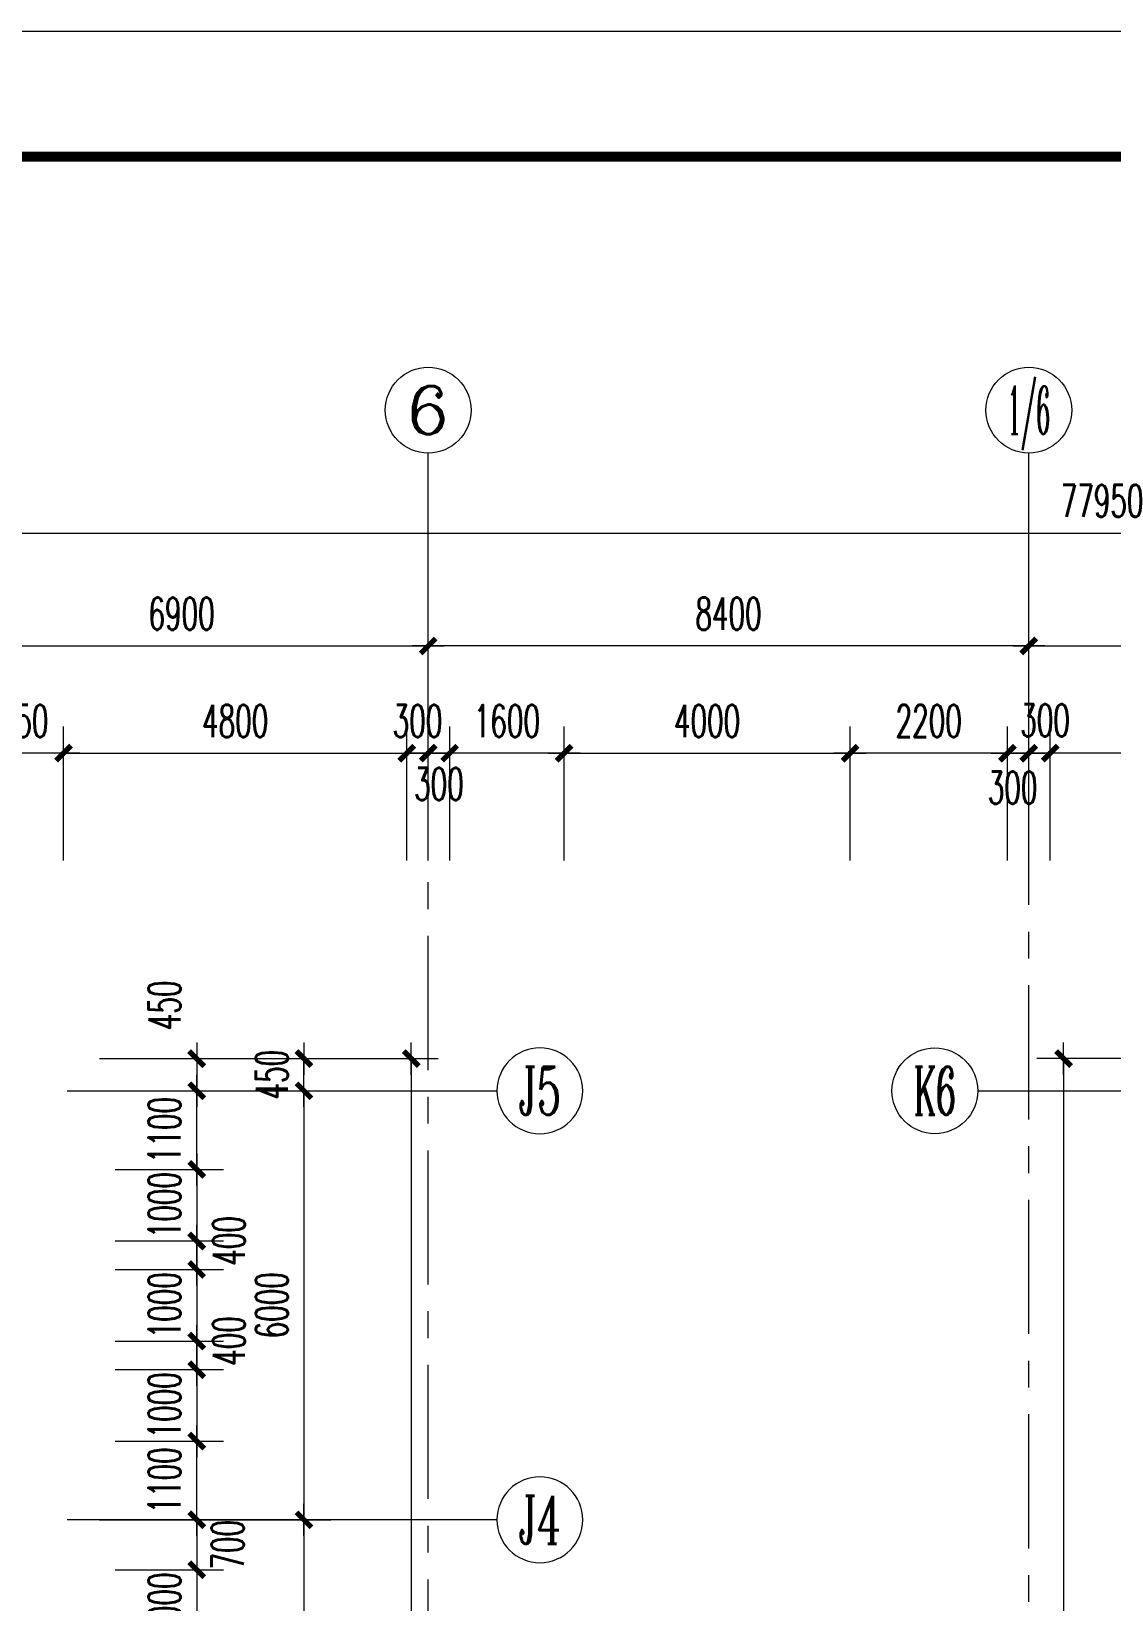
# Model space of a CAD drawing. Extents: x 1575758 to 1999219, y -897052 to -636879.
# Drawn here: x 1914798 to 1929906, y -660952 to -638991 of the extents above; entities that cross this region are included whole.
import ezdxf
from ezdxf.enums import TextEntityAlignment as Align

# ---------------------------------------------------------------- set-up
doc = ezdxf.new("R2010")
doc.units = 0
doc.header["$LTSCALE"] = 1500
doc.header["$MEASUREMENT"] = 0
doc.linetypes.add('CENTER', pattern=[2, 1.25, -0.25, 0.25, -0.25])
doc.layers.get('0').update_dxf_attribs({"linetype": 'CONTINUOUS', "lineweight": 5})
doc.layers.get('DEFPOINTS').update_dxf_attribs({"linetype": 'CONTINUOUS', "lineweight": 5})
for name, color, linetype, lineweight in [('AXIS', 7, 'CONTINUOUS', 5), ('AXIS_TEXT', 7, 'CONTINUOUS', 5), ('DOTE', 7, 'CENTER', 5), ('PUB_DIM', 7, 'CONTINUOUS', 5)]:
    doc.layers.add(name, color=color, linetype=linetype, lineweight=lineweight)
doc.styles.add('COMPLEX', font='COMPLEX')
doc.styles.add('DIM_FONT', font='romans.shx', dxfattribs={"width": 0.6})
doc.dimstyles.new('NORMAL', dxfattribs={"dimscale": 1.5, "dimtxt": 300, "dimasz": 1, "dimexe": 250, "dimexo": 300, "dimgap": 150, "dimtad": 1, "dimdec": 0, "dimdsep": 46, "dimtxsty": 'DIM_FONT', "dimblk1": '_DIMX', "dimblk2": '_DIMX', "dimsah": 1, "dimcen": 2.5, "dimdle": 0.3, "dimclrd": 256, "dimclre": 256, "dimclrt": 256, "dimadec": 0, "dimazin": 0, "dimtfac": 1, "dimtdec": 0, "dimtix": 1, "dimtmove": 2, "dimatfit": 3, "dimldrblk": '_DIMX', "dimfxl": 1, "dimtvp": 1, "dimtolj": 1, "dimtzin": 0, "dimlwd": -1, "dimlwe": -1, "dimarcsym": 0})

# ---------------------------------------------------------------- blocks, each defined once
blk = doc.blocks.new('_AXISO')
blk.add_circle((0, 0), 0.5)
at = {"layer": 'AXIS_TEXT', "style": 'COMPLEX', "width": 1.041667}
blk.add_attdef('A', text='', height=0.56, dxfattribs=at).set_placement((-0.25, -0.28), (0.25, -0.28), align=Align.FIT)
blk = doc.blocks.new('_DIMX')
blk.add_line((-150, 0), (150, 0))
at = {"const_width": 50}
blk.add_lwpolyline([(-70, -70), (70, 70)], dxfattribs=at)
blk = doc.blocks.new('*D1105')
at = {"layer": 'AXIS'}
for p, q in [((1915748, -653808), (1918985, -653808)), ((1918610, -653809), (1918610, -659806)), ((1915748, -659808), (1918985, -659808))]:
    blk.add_line(p, q, dxfattribs=at)
at = {"layer": 'DEFPOINTS', "color": 0, "lineweight": 5}
for p in [(1915298, -653808), (1915298, -659808), (1918610, -659808)]:
    blk.add_point(p, dxfattribs=at)
at = {"layer": 'AXIS', "xscale": 1.5, "yscale": 1.5, "zscale": 1.5}
for p, rotation in [((1918610, -653808), 90), ((1918610, -659808), 270)]:
    blk.add_blockref('_DIMX', p, dxfattribs=dict(at, rotation=rotation))
at = {"layer": 'AXIS', "insert": (1918160, -656808), "char_height": 450, "attachment_point": 5, "rotation": 90, "style": 'DIM_FONT'}
blk.add_mtext('\\A1;6000', dxfattribs=at)
blk = doc.blocks.new('*D1106')
at = {"layer": 'AXIS'}
for p, q in [((1915748, -659808), (1918985, -659808)), ((1918610, -659809), (1918610, -667006)), ((1915748, -667008), (1918985, -667008))]:
    blk.add_line(p, q, dxfattribs=at)
at = {"layer": 'DEFPOINTS', "color": 0, "lineweight": 5}
for p in [(1915298, -659808), (1915298, -667008), (1918610, -667008)]:
    blk.add_point(p, dxfattribs=at)
at = {"layer": 'AXIS', "xscale": 1.5, "yscale": 1.5, "zscale": 1.5}
for p, rotation in [((1918610, -659808), 90), ((1918610, -667008), 270)]:
    blk.add_blockref('_DIMX', p, dxfattribs=dict(at, rotation=rotation))
at = {"layer": 'AXIS', "insert": (1918160, -663408), "char_height": 450, "attachment_point": 5, "rotation": 90, "style": 'DIM_FONT'}
blk.add_mtext('\\A1;7200', dxfattribs=at)
blk = doc.blocks.new('*D1110')
at = {"layer": 'AXIS'}
for p, q in [((1916060, -653358), (1920485, -653358)), ((1920110, -653359), (1920110, -688606)), ((1916060, -688608), (1920485, -688608))]:
    blk.add_line(p, q, dxfattribs=at)
at = {"layer": 'DEFPOINTS', "color": 0, "lineweight": 5}
for p in [(1915610, -653358), (1915610, -688608), (1920110, -688608)]:
    blk.add_point(p, dxfattribs=at)
at = {"layer": 'AXIS', "xscale": 1.5, "yscale": 1.5, "zscale": 1.5}
for p, rotation in [((1920110, -653358), 90), ((1920110, -688608), 270)]:
    blk.add_blockref('_DIMX', p, dxfattribs=dict(at, rotation=rotation))
at = {"layer": 'AXIS', "insert": (1919660, -670983), "char_height": 450, "attachment_point": 5, "rotation": 90, "style": 'DIM_FONT'}
blk.add_mtext('\\A1;35250', dxfattribs=at)
blk = doc.blocks.new('*D1115')
at = {"layer": 'AXIS'}
for p, q in [((1932692, -653358), (1928859, -653358)), ((1929234, -653359), (1929234, -688606)), ((1932692, -688608), (1928859, -688608))]:
    blk.add_line(p, q, dxfattribs=at)
at = {"layer": 'DEFPOINTS', "color": 0, "lineweight": 5}
for p in [(1933142, -653358), (1929234, -688608), (1933142, -688608)]:
    blk.add_point(p, dxfattribs=at)
at = {"layer": 'AXIS', "xscale": 1.5, "yscale": 1.5, "zscale": 1.5}
for p, rotation in [((1929234, -653358), 90), ((1929234, -688608), 270)]:
    blk.add_blockref('_DIMX', p, dxfattribs=dict(at, rotation=rotation))
at = {"layer": 'AXIS', "insert": (1928784, -670983), "char_height": 450, "attachment_point": 5, "rotation": 90, "style": 'DIM_FONT'}
blk.add_mtext('\\A1;35250', dxfattribs=at)
blk = doc.blocks.new('*D1134')
at = {"layer": 'AXIS'}
for p, q in [((1915748, -653358), (1918985, -653358)), ((1918610, -653356), (1918610, -653355)), ((1918610, -653808), (1918610, -653358)), ((1915748, -653808), (1918985, -653808)), ((1918610, -653809), (1918610, -653811))]:
    blk.add_line(p, q, dxfattribs=at)
at = {"layer": 'DEFPOINTS', "color": 0, "lineweight": 5}
for p in [(1915298, -653358), (1918610, -653358), (1915298, -653808)]:
    blk.add_point(p, dxfattribs=at)
at = {"layer": 'AXIS', "xscale": 1.5, "yscale": 1.5, "zscale": 1.5}
for p, rotation in [((1918610, -653358), 270), ((1918610, -653808), 90)]:
    blk.add_blockref('_DIMX', p, dxfattribs=dict(at, rotation=rotation))
at = {"layer": 'AXIS', "insert": (1918160, -653583), "char_height": 450, "attachment_point": 5, "rotation": 90, "style": 'DIM_FONT'}
blk.add_mtext('\\A1;450', dxfattribs=at)
blk = doc.blocks.new('*D1450')
at = {"layer": 'DEFPOINTS', "color": 0, "lineweight": 5}
for p in [(1913898, -649086), (1913898, -651036), (1915248, -651036)]:
    blk.add_point(p, dxfattribs=at)
at = {"layer": 'PUB_DIM'}
for p, q in [((1913898, -650586), (1913898, -648711)), ((1915248, -650586), (1915248, -648711)), ((1913896, -649086), (1913895, -649086)), ((1915248, -649086), (1913898, -649086)), ((1915249, -649086), (1915251, -649086))]:
    blk.add_line(p, q, dxfattribs=at)
at = {"layer": 'PUB_DIM', "xscale": 1.5, "yscale": 1.5, "zscale": 1.5}
for p, rotation in [((1913898, -649086), 359.9999999999803), ((1915248, -649086), 179.9999999999802)]:
    blk.add_blockref('_DIMX', p, dxfattribs=dict(at, rotation=rotation))
at = {"layer": 'PUB_DIM', "insert": (1914573, -648636), "char_height": 450, "attachment_point": 5, "style": 'DIM_FONT'}
blk.add_mtext('\\A1;1350', dxfattribs=at)
blk = doc.blocks.new('*D1456')
at = {"layer": 'AXIS'}
for p, q in [((1890798, -650433), (1890798, -645632)), ((1968748, -650128), (1968748, -645632)), ((1890799, -646007), (1968746, -646007))]:
    blk.add_line(p, q, dxfattribs=at)
at = {"layer": 'DEFPOINTS', "color": 0, "lineweight": 5}
for p in [(1968748, -646007), (1968748, -650578), (1890798, -650883)]:
    blk.add_point(p, dxfattribs=at)
at = {"layer": 'AXIS', "xscale": 1.5, "yscale": 1.5, "zscale": 1.5, "rotation": 180}
blk.add_blockref('_DIMX', (1890798, -646007), dxfattribs=at)
at = {"layer": 'AXIS', "xscale": 1.5, "yscale": 1.5, "zscale": 1.5}
blk.add_blockref('_DIMX', (1968748, -646007), dxfattribs=at)
at = {"layer": 'AXIS', "insert": (1929773, -645557), "char_height": 450, "attachment_point": 5, "style": 'DIM_FONT'}
blk.add_mtext('\\A1;77950', dxfattribs=at)
blk = doc.blocks.new('*D1537')
at = {"layer": 'DEFPOINTS', "color": 0, "lineweight": 5}
for p in [(1915518, -660508), (1915518, -661508), (1917110, -661508)]:
    blk.add_point(p, dxfattribs=at)
at = {"layer": 'PUB_DIM'}
for p, q in [((1915968, -660508), (1917485, -660508)), ((1917110, -660506), (1917110, -660505)), ((1917110, -660508), (1917110, -661508)), ((1915968, -661508), (1917485, -661508)), ((1917110, -661509), (1917110, -661511))]:
    blk.add_line(p, q, dxfattribs=at)
at = {"layer": 'PUB_DIM', "xscale": 1.5, "yscale": 1.5, "zscale": 1.5}
for p, rotation in [((1917110, -660508), 270), ((1917110, -661508), 90)]:
    blk.add_blockref('_DIMX', p, dxfattribs=dict(at, rotation=rotation))
at = {"layer": 'PUB_DIM', "insert": (1916660, -661008), "char_height": 450, "attachment_point": 5, "rotation": 90, "style": 'DIM_FONT'}
blk.add_mtext('\\A1;1000', dxfattribs=at)
blk = doc.blocks.new('*D1538')
at = {"layer": 'DEFPOINTS', "color": 0, "lineweight": 5}
for p in [(1915518, -657308), (1915518, -657708), (1917110, -657708)]:
    blk.add_point(p, dxfattribs=at)
at = {"layer": 'PUB_DIM'}
for p, q in [((1915968, -657308), (1917485, -657308)), ((1917110, -657306), (1917110, -657305)), ((1917110, -657308), (1917110, -657708)), ((1915968, -657708), (1917485, -657708)), ((1917110, -657709), (1917110, -657711))]:
    blk.add_line(p, q, dxfattribs=at)
at = {"layer": 'PUB_DIM', "xscale": 1.5, "yscale": 1.5, "zscale": 1.5}
for p, rotation in [((1917110, -657308), 270), ((1917110, -657708), 90)]:
    blk.add_blockref('_DIMX', p, dxfattribs=dict(at, rotation=rotation))
at = {"layer": 'PUB_DIM', "insert": (1917560, -657308), "char_height": 450, "attachment_point": 5, "rotation": 90, "style": 'DIM_FONT'}
blk.add_mtext('\\A1;400', dxfattribs=at)
blk = doc.blocks.new('*D1539')
at = {"layer": 'DEFPOINTS', "color": 0, "lineweight": 5}
for p in [(1915518, -655908), (1915518, -656308), (1917110, -656308)]:
    blk.add_point(p, dxfattribs=at)
at = {"layer": 'PUB_DIM'}
for p, q in [((1915968, -655908), (1917485, -655908)), ((1917110, -655906), (1917110, -655905)), ((1917110, -655908), (1917110, -656308)), ((1915968, -656308), (1917485, -656308)), ((1917110, -656309), (1917110, -656311))]:
    blk.add_line(p, q, dxfattribs=at)
at = {"layer": 'PUB_DIM', "xscale": 1.5, "yscale": 1.5, "zscale": 1.5}
for p, rotation in [((1917110, -655908), 270), ((1917110, -656308), 90)]:
    blk.add_blockref('_DIMX', p, dxfattribs=dict(at, rotation=rotation))
at = {"layer": 'PUB_DIM', "insert": (1917560, -655908), "char_height": 450, "attachment_point": 5, "rotation": 90, "style": 'DIM_FONT'}
blk.add_mtext('\\A1;400', dxfattribs=at)
blk = doc.blocks.new('*D1540')
at = {"layer": 'DEFPOINTS', "color": 0, "lineweight": 5}
for p in [(1915518, -657708), (1915518, -658708), (1917110, -658708)]:
    blk.add_point(p, dxfattribs=at)
at = {"layer": 'PUB_DIM'}
for p, q in [((1915968, -657708), (1917485, -657708)), ((1917110, -657706), (1917110, -657705)), ((1917110, -657708), (1917110, -658708)), ((1915968, -658708), (1917485, -658708)), ((1917110, -658709), (1917110, -658711))]:
    blk.add_line(p, q, dxfattribs=at)
at = {"layer": 'PUB_DIM', "xscale": 1.5, "yscale": 1.5, "zscale": 1.5}
for p, rotation in [((1917110, -657708), 270), ((1917110, -658708), 90)]:
    blk.add_blockref('_DIMX', p, dxfattribs=dict(at, rotation=rotation))
at = {"layer": 'PUB_DIM', "insert": (1916660, -658208), "char_height": 450, "attachment_point": 5, "rotation": 90, "style": 'DIM_FONT'}
blk.add_mtext('\\A1;1000', dxfattribs=at)
blk = doc.blocks.new('*D1541')
at = {"layer": 'DEFPOINTS', "color": 0, "lineweight": 5}
for p in [(1915518, -656308), (1915518, -657308), (1917110, -657308)]:
    blk.add_point(p, dxfattribs=at)
at = {"layer": 'PUB_DIM'}
for p, q in [((1915968, -656308), (1917485, -656308)), ((1917110, -656306), (1917110, -656305)), ((1917110, -656308), (1917110, -657308)), ((1915968, -657308), (1917485, -657308)), ((1917110, -657309), (1917110, -657311))]:
    blk.add_line(p, q, dxfattribs=at)
at = {"layer": 'PUB_DIM', "xscale": 1.5, "yscale": 1.5, "zscale": 1.5}
for p, rotation in [((1917110, -656308), 270), ((1917110, -657308), 90)]:
    blk.add_blockref('_DIMX', p, dxfattribs=dict(at, rotation=rotation))
at = {"layer": 'PUB_DIM', "insert": (1916660, -656808), "char_height": 450, "attachment_point": 5, "rotation": 90, "style": 'DIM_FONT'}
blk.add_mtext('\\A1;1000', dxfattribs=at)
blk = doc.blocks.new('*D1542')
at = {"layer": 'DEFPOINTS', "color": 0, "lineweight": 5}
for p in [(1915518, -654908), (1915518, -655908), (1917110, -655908)]:
    blk.add_point(p, dxfattribs=at)
at = {"layer": 'PUB_DIM'}
for p, q in [((1915968, -654908), (1917485, -654908)), ((1917110, -654906), (1917110, -654905)), ((1917110, -654908), (1917110, -655908)), ((1915968, -655908), (1917485, -655908)), ((1917110, -655909), (1917110, -655911))]:
    blk.add_line(p, q, dxfattribs=at)
at = {"layer": 'PUB_DIM', "xscale": 1.5, "yscale": 1.5, "zscale": 1.5}
for p, rotation in [((1917110, -654908), 270), ((1917110, -655908), 90)]:
    blk.add_blockref('_DIMX', p, dxfattribs=dict(at, rotation=rotation))
at = {"layer": 'PUB_DIM', "insert": (1916660, -655408), "char_height": 450, "attachment_point": 5, "rotation": 90, "style": 'DIM_FONT'}
blk.add_mtext('\\A1;1000', dxfattribs=at)
blk = doc.blocks.new('*D1543')
at = {"layer": 'DEFPOINTS', "color": 0, "lineweight": 5}
for p in [(1915518, -653358), (1915518, -653808), (1917110, -653808)]:
    blk.add_point(p, dxfattribs=at)
at = {"layer": 'PUB_DIM'}
for p, q in [((1915968, -653358), (1917485, -653358)), ((1917110, -653356), (1917110, -653355)), ((1917110, -653358), (1917110, -653808)), ((1915968, -653808), (1917485, -653808)), ((1917110, -653809), (1917110, -653811))]:
    blk.add_line(p, q, dxfattribs=at)
at = {"layer": 'PUB_DIM', "xscale": 1.5, "yscale": 1.5, "zscale": 1.5}
for p, rotation in [((1917110, -653358), 270), ((1917110, -653808), 90)]:
    blk.add_blockref('_DIMX', p, dxfattribs=dict(at, rotation=rotation))
at = {"layer": 'PUB_DIM', "insert": (1916660, -652613), "char_height": 450, "attachment_point": 5, "rotation": 90, "style": 'DIM_FONT'}
blk.add_mtext('\\A1;450', dxfattribs=at)
blk = doc.blocks.new('*D1544')
at = {"layer": 'DEFPOINTS', "color": 0, "lineweight": 5}
for p in [(1915518, -658708), (1917110, -658708), (1915518, -659808)]:
    blk.add_point(p, dxfattribs=at)
at = {"layer": 'PUB_DIM'}
for p, q in [((1915968, -658708), (1917485, -658708)), ((1917110, -658706), (1917110, -658705)), ((1917110, -659808), (1917110, -658708)), ((1915968, -659808), (1917485, -659808)), ((1917110, -659809), (1917110, -659811))]:
    blk.add_line(p, q, dxfattribs=at)
at = {"layer": 'PUB_DIM', "xscale": 1.5, "yscale": 1.5, "zscale": 1.5}
for p, rotation in [((1917110, -658708), 270), ((1917110, -659808), 90)]:
    blk.add_blockref('_DIMX', p, dxfattribs=dict(at, rotation=rotation))
at = {"layer": 'PUB_DIM', "insert": (1916660, -659258), "char_height": 450, "attachment_point": 5, "rotation": 90, "style": 'DIM_FONT'}
blk.add_mtext('\\A1;1100', dxfattribs=at)
blk = doc.blocks.new('*D1546')
at = {"layer": 'DEFPOINTS', "color": 0, "lineweight": 5}
for p in [(1915518, -653808), (1917110, -653808), (1915518, -654908)]:
    blk.add_point(p, dxfattribs=at)
at = {"layer": 'PUB_DIM'}
for p, q in [((1915968, -653808), (1917485, -653808)), ((1917110, -653806), (1917110, -653805)), ((1917110, -654908), (1917110, -653808)), ((1915968, -654908), (1917485, -654908)), ((1917110, -654909), (1917110, -654911))]:
    blk.add_line(p, q, dxfattribs=at)
at = {"layer": 'PUB_DIM', "xscale": 1.5, "yscale": 1.5, "zscale": 1.5}
for p, rotation in [((1917110, -653808), 270), ((1917110, -654908), 90)]:
    blk.add_blockref('_DIMX', p, dxfattribs=dict(at, rotation=rotation))
at = {"layer": 'PUB_DIM', "insert": (1916660, -654358), "char_height": 450, "attachment_point": 5, "rotation": 90, "style": 'DIM_FONT'}
blk.add_mtext('\\A1;1100', dxfattribs=at)
blk = doc.blocks.new('*D1547')
at = {"layer": 'DEFPOINTS', "color": 0, "lineweight": 5}
for p in [(1915518, -659808), (1915518, -660508), (1917110, -660508)]:
    blk.add_point(p, dxfattribs=at)
at = {"layer": 'PUB_DIM'}
for p, q in [((1915968, -659808), (1917485, -659808)), ((1917110, -659809), (1917110, -660506)), ((1915968, -660508), (1917485, -660508))]:
    blk.add_line(p, q, dxfattribs=at)
at = {"layer": 'PUB_DIM', "xscale": 1.5, "yscale": 1.5, "zscale": 1.5}
for p, rotation in [((1917110, -659808), 90), ((1917110, -660508), 270)]:
    blk.add_blockref('_DIMX', p, dxfattribs=dict(at, rotation=rotation))
at = {"layer": 'PUB_DIM', "insert": (1917542, -660158), "char_height": 450, "attachment_point": 5, "rotation": 90, "style": 'DIM_FONT'}
blk.add_mtext('\\A1;700', dxfattribs=at)
blk = doc.blocks.new('*D1702')
at = {"layer": 'AXIS'}
for p, q in [((1913448, -650286), (1913448, -647211)), ((1920348, -650286), (1920348, -647211)), ((1913449, -647586), (1920346, -647586))]:
    blk.add_line(p, q, dxfattribs=at)
at = {"layer": 'DEFPOINTS', "color": 0, "lineweight": 5}
for p in [(1920348, -647586), (1913448, -650736), (1920348, -650736)]:
    blk.add_point(p, dxfattribs=at)
at = {"layer": 'AXIS', "xscale": 1.5, "yscale": 1.5, "zscale": 1.5, "rotation": 180}
blk.add_blockref('_DIMX', (1913448, -647586), dxfattribs=at)
at = {"layer": 'AXIS', "xscale": 1.5, "yscale": 1.5, "zscale": 1.5}
blk.add_blockref('_DIMX', (1920348, -647586), dxfattribs=at)
at = {"layer": 'AXIS', "insert": (1916898, -647136), "char_height": 450, "attachment_point": 5, "style": 'DIM_FONT'}
blk.add_mtext('\\A1;6900', dxfattribs=at)
blk = doc.blocks.new('*D1703')
at = {"layer": 'DEFPOINTS', "color": 0, "lineweight": 5}
for p in [(1928748, -649086), (1928448, -651036), (1928748, -651036)]:
    blk.add_point(p, dxfattribs=at)
at = {"layer": 'PUB_DIM'}
for p, q in [((1928448, -650586), (1928448, -648711)), ((1928748, -650586), (1928748, -648711)), ((1928446, -649086), (1928445, -649086)), ((1928448, -649086), (1928748, -649086)), ((1928749, -649086), (1928751, -649086))]:
    blk.add_line(p, q, dxfattribs=at)
at = {"layer": 'PUB_DIM', "xscale": 1.5, "yscale": 1.5, "zscale": 1.5}
blk.add_blockref('_DIMX', (1928448, -649086), dxfattribs=at)
at = {"layer": 'PUB_DIM', "xscale": 1.5, "yscale": 1.5, "zscale": 1.5, "rotation": 180}
blk.add_blockref('_DIMX', (1928748, -649086), dxfattribs=at)
at = {"layer": 'PUB_DIM', "insert": (1928975, -648626), "char_height": 450, "attachment_point": 5, "style": 'DIM_FONT'}
blk.add_mtext('\\A1;300', dxfattribs=at)
blk = doc.blocks.new('*D1704')
at = {"layer": 'DEFPOINTS', "color": 0, "lineweight": 5}
for p in [(1920048, -649086), (1915248, -651036), (1920048, -651036)]:
    blk.add_point(p, dxfattribs=at)
at = {"layer": 'PUB_DIM'}
for p, q in [((1915248, -650586), (1915248, -648711)), ((1920048, -650586), (1920048, -648711)), ((1915249, -649086), (1920046, -649086))]:
    blk.add_line(p, q, dxfattribs=at)
at = {"layer": 'PUB_DIM', "xscale": 1.5, "yscale": 1.5, "zscale": 1.5, "rotation": 180}
blk.add_blockref('_DIMX', (1915248, -649086), dxfattribs=at)
at = {"layer": 'PUB_DIM', "xscale": 1.5, "yscale": 1.5, "zscale": 1.5}
blk.add_blockref('_DIMX', (1920048, -649086), dxfattribs=at)
at = {"layer": 'PUB_DIM', "insert": (1917648, -648636), "char_height": 450, "attachment_point": 5, "style": 'DIM_FONT'}
blk.add_mtext('\\A1;4800', dxfattribs=at)
blk = doc.blocks.new('*D1705')
at = {"layer": 'DEFPOINTS', "color": 0, "lineweight": 5}
for p in [(1920048, -649086), (1920048, -651036), (1920348, -651036)]:
    blk.add_point(p, dxfattribs=at)
at = {"layer": 'PUB_DIM'}
for p, q in [((1920048, -650586), (1920048, -648711)), ((1920348, -650586), (1920348, -648711)), ((1920046, -649086), (1920045, -649086)), ((1920348, -649086), (1920048, -649086)), ((1920349, -649086), (1920351, -649086))]:
    blk.add_line(p, q, dxfattribs=at)
at = {"layer": 'PUB_DIM', "xscale": 1.5, "yscale": 1.5, "zscale": 1.5}
for p, rotation in [((1920048, -649086), 359.9999999999778), ((1920348, -649086), 179.9999999999777)]:
    blk.add_blockref('_DIMX', p, dxfattribs=dict(at, rotation=rotation))
at = {"layer": 'PUB_DIM', "insert": (1920198, -648636), "char_height": 450, "attachment_point": 5, "style": 'DIM_FONT'}
blk.add_mtext('\\A1;300', dxfattribs=at)
blk = doc.blocks.new('*D1706')
at = {"layer": 'DEFPOINTS', "color": 0, "lineweight": 5}
for p in [(1926248, -649086), (1922248, -651036), (1926248, -651036)]:
    blk.add_point(p, dxfattribs=at)
at = {"layer": 'PUB_DIM'}
for p, q in [((1922248, -650586), (1922248, -648711)), ((1926248, -650586), (1926248, -648711)), ((1922249, -649086), (1926246, -649086))]:
    blk.add_line(p, q, dxfattribs=at)
at = {"layer": 'PUB_DIM', "xscale": 1.5, "yscale": 1.5, "zscale": 1.5, "rotation": 180}
blk.add_blockref('_DIMX', (1922248, -649086), dxfattribs=at)
at = {"layer": 'PUB_DIM', "xscale": 1.5, "yscale": 1.5, "zscale": 1.5}
blk.add_blockref('_DIMX', (1926248, -649086), dxfattribs=at)
at = {"layer": 'PUB_DIM', "insert": (1924248, -648636), "char_height": 450, "attachment_point": 5, "style": 'DIM_FONT'}
blk.add_mtext('\\A1;4000', dxfattribs=at)
blk = doc.blocks.new('*D1707')
at = {"layer": 'DEFPOINTS', "color": 0, "lineweight": 5}
for p in [(1929048, -649086), (1929048, -651036), (1934298, -651036)]:
    blk.add_point(p, dxfattribs=at)
at = {"layer": 'PUB_DIM'}
for p, q in [((1929048, -650586), (1929048, -648711)), ((1934298, -650586), (1934298, -648711)), ((1934296, -649086), (1929049, -649086))]:
    blk.add_line(p, q, dxfattribs=at)
at = {"layer": 'PUB_DIM', "xscale": 1.5, "yscale": 1.5, "zscale": 1.5}
for p, rotation in [((1929048, -649086), 180.0000000000026), ((1934298, -649086), 2.557953848736361e-12)]:
    blk.add_blockref('_DIMX', p, dxfattribs=dict(at, rotation=rotation))
at = {"layer": 'PUB_DIM', "insert": (1931673, -648636), "char_height": 450, "attachment_point": 5, "style": 'DIM_FONT'}
blk.add_mtext('\\A1;5250', dxfattribs=at)
blk = doc.blocks.new('*D1708')
at = {"layer": 'DEFPOINTS', "color": 0, "lineweight": 5}
for p in [(1920648, -649086), (1920348, -651036), (1920648, -651036)]:
    blk.add_point(p, dxfattribs=at)
at = {"layer": 'PUB_DIM'}
for p, q in [((1920348, -650586), (1920348, -648711)), ((1920648, -650586), (1920648, -648711)), ((1920346, -649086), (1920345, -649086)), ((1920348, -649086), (1920648, -649086)), ((1920649, -649086), (1920651, -649086))]:
    blk.add_line(p, q, dxfattribs=at)
at = {"layer": 'PUB_DIM', "xscale": 1.5, "yscale": 1.5, "zscale": 1.5}
blk.add_blockref('_DIMX', (1920348, -649086), dxfattribs=at)
at = {"layer": 'PUB_DIM', "xscale": 1.5, "yscale": 1.5, "zscale": 1.5, "rotation": 180}
blk.add_blockref('_DIMX', (1920648, -649086), dxfattribs=at)
at = {"layer": 'PUB_DIM', "insert": (1920498, -649518), "char_height": 450, "attachment_point": 5, "style": 'DIM_FONT'}
blk.add_mtext('\\A1;300', dxfattribs=at)
blk = doc.blocks.new('*D1709')
at = {"layer": 'DEFPOINTS', "color": 0, "lineweight": 5}
for p in [(1920648, -649086), (1920648, -651036), (1922248, -651036)]:
    blk.add_point(p, dxfattribs=at)
at = {"layer": 'PUB_DIM'}
for p, q in [((1920648, -650586), (1920648, -648711)), ((1922248, -650586), (1922248, -648711)), ((1922246, -649086), (1920649, -649086))]:
    blk.add_line(p, q, dxfattribs=at)
at = {"layer": 'PUB_DIM', "xscale": 1.5, "yscale": 1.5, "zscale": 1.5}
for p, rotation in [((1920648, -649086), 179.9999999999959), ((1922248, -649086), 359.9999999999958)]:
    blk.add_blockref('_DIMX', p, dxfattribs=dict(at, rotation=rotation))
at = {"layer": 'PUB_DIM', "insert": (1921448, -648636), "char_height": 450, "attachment_point": 5, "style": 'DIM_FONT'}
blk.add_mtext('\\A1;1600', dxfattribs=at)
blk = doc.blocks.new('*D1710')
at = {"layer": 'DEFPOINTS', "color": 0, "lineweight": 5}
for p in [(1928748, -649086), (1928748, -651036), (1929048, -651036)]:
    blk.add_point(p, dxfattribs=at)
at = {"layer": 'PUB_DIM'}
for p, q in [((1928748, -650586), (1928748, -648711)), ((1929048, -650586), (1929048, -648711)), ((1928746, -649086), (1928745, -649086)), ((1929048, -649086), (1928748, -649086)), ((1929049, -649086), (1929051, -649086))]:
    blk.add_line(p, q, dxfattribs=at)
at = {"layer": 'PUB_DIM', "xscale": 1.5, "yscale": 1.5, "zscale": 1.5}
blk.add_blockref('_DIMX', (1928748, -649086), dxfattribs=at)
at = {"layer": 'PUB_DIM', "xscale": 1.5, "yscale": 1.5, "zscale": 1.5, "rotation": 180}
blk.add_blockref('_DIMX', (1929048, -649086), dxfattribs=at)
at = {"layer": 'PUB_DIM', "insert": (1928521, -649568), "char_height": 450, "attachment_point": 5, "style": 'DIM_FONT'}
blk.add_mtext('\\A1;300', dxfattribs=at)
blk = doc.blocks.new('*D1711')
at = {"layer": 'AXIS'}
for p, q in [((1920348, -650286), (1920348, -647211)), ((1928748, -650286), (1928748, -647211)), ((1928746, -647586), (1920349, -647586))]:
    blk.add_line(p, q, dxfattribs=at)
at = {"layer": 'DEFPOINTS', "color": 0, "lineweight": 5}
for p in [(1920348, -647586), (1920348, -650736), (1928748, -650736)]:
    blk.add_point(p, dxfattribs=at)
at = {"layer": 'AXIS', "xscale": 1.5, "yscale": 1.5, "zscale": 1.5, "rotation": 180}
blk.add_blockref('_DIMX', (1920348, -647586), dxfattribs=at)
at = {"layer": 'AXIS', "xscale": 1.5, "yscale": 1.5, "zscale": 1.5}
blk.add_blockref('_DIMX', (1928748, -647586), dxfattribs=at)
at = {"layer": 'AXIS', "insert": (1924548, -647136), "char_height": 450, "attachment_point": 5, "style": 'DIM_FONT'}
blk.add_mtext('\\A1;8400', dxfattribs=at)
blk = doc.blocks.new('*D1712')
at = {"layer": 'AXIS'}
for p, q in [((1928748, -650286), (1928748, -647211)), ((1934748, -650286), (1934748, -647211)), ((1928749, -647586), (1934746, -647586))]:
    blk.add_line(p, q, dxfattribs=at)
at = {"layer": 'DEFPOINTS', "color": 0, "lineweight": 5}
for p in [(1934748, -647586), (1928748, -650736), (1934748, -650736)]:
    blk.add_point(p, dxfattribs=at)
at = {"layer": 'AXIS', "xscale": 1.5, "yscale": 1.5, "zscale": 1.5, "rotation": 180}
blk.add_blockref('_DIMX', (1928748, -647586), dxfattribs=at)
at = {"layer": 'AXIS', "xscale": 1.5, "yscale": 1.5, "zscale": 1.5}
blk.add_blockref('_DIMX', (1934748, -647586), dxfattribs=at)
at = {"layer": 'AXIS', "insert": (1931748, -647136), "char_height": 450, "attachment_point": 5, "style": 'DIM_FONT'}
blk.add_mtext('\\A1;6000', dxfattribs=at)
blk = doc.blocks.new('*D1713')
at = {"layer": 'DEFPOINTS', "color": 0, "lineweight": 5}
for p in [(1926248, -649086), (1926248, -651036), (1928448, -651036)]:
    blk.add_point(p, dxfattribs=at)
at = {"layer": 'PUB_DIM'}
for p, q in [((1926248, -650586), (1926248, -648711)), ((1928448, -650586), (1928448, -648711)), ((1928446, -649086), (1926249, -649086))]:
    blk.add_line(p, q, dxfattribs=at)
at = {"layer": 'PUB_DIM', "xscale": 1.5, "yscale": 1.5, "zscale": 1.5}
for p, rotation in [((1926248, -649086), 180.0000000000242), ((1928448, -649086), 2.422062550522242e-11)]:
    blk.add_blockref('_DIMX', p, dxfattribs=dict(at, rotation=rotation))
at = {"layer": 'PUB_DIM', "insert": (1927348, -648636), "char_height": 450, "attachment_point": 5, "style": 'DIM_FONT'}
blk.add_mtext('\\A1;2200', dxfattribs=at)

msp = doc.modelspace()

# ---------------------------------------------------------------- linework, layer by layer
at = {"layer": 'AXIS'}
for p, q in [((1920347.7, -650586.4), (1920347.6, -644888.5)), ((1928747.7, -650736.4), (1928747.6, -644888.5)), ((1915297.7, -653807.9), (1921309.6, -653807.9)), ((1928033.9, -653807.9), (1933454.2, -653807.9)), ((1921309.6, -659807.9), (1915297.7, -659807.9))]:
    msp.add_line(p, q, dxfattribs=at)
at = {"layer": 'AXIS', "color": 250}
msp.add_lwpolyline([(1862498, -638991.1), (1862498, -740304.5), (1999218.5, -740304.5), (1999218.5, -638991.1)], close=True, dxfattribs=at)
at = {"layer": 'AXIS', "color": 0, "const_width": 140.2}
msp.add_lwpolyline([(1864250.8, -640743.9), (1864250.8, -738551.6), (1997465.7, -738551.6), (1997465.7, -640743.9)], close=True, dxfattribs=at)
at = {"layer": 'DOTE'}
for p, q in [((1920347.8, -692517.3), (1920347.8, -649086.4)), ((1928747.8, -696208), (1928747.8, -649086.4))]:
    msp.add_line(p, q, dxfattribs=at)

# ---------------------------------------------------------------- block references
at = {"layer": 'AXIS'}
ref = msp.add_blockref('_AXISO', (1920347.6, -644288.5), dxfattribs=dict(at, xscale=1200, yscale=1200, zscale=1200))
ref.add_attrib('A', '6', dxfattribs={"layer": 'AXIS_TEXT', "height": 672, "style": 'COMPLEX', "width": 1.339286}).set_placement((1920047.6, -644624.5), (1920647.6, -644624.5), align=Align.FIT)
ref = msp.add_blockref('_AXISO', (1928747.6, -644288.5), dxfattribs=dict(at, xscale=1200, yscale=1200, zscale=1200))
ref.add_attrib('A', '1/6', dxfattribs={"layer": 'AXIS_TEXT', "height": 672, "style": 'COMPLEX', "width": 0.367647}).set_placement((1928447.6, -644624.5), (1929047.6, -644624.5), align=Align.FIT)
ref = msp.add_blockref('_AXISO', (1921909.6, -653807.9), dxfattribs=dict(at, xscale=-1200, yscale=1200, zscale=1200))
ref.add_attrib('A', 'J5', dxfattribs={"layer": 'AXIS_TEXT', "height": 672, "style": 'COMPLEX', "width": 0.646552}).set_placement((1921609.6, -654143.9), (1922209.6, -654143.9), align=Align.FIT)
ref = msp.add_blockref('_AXISO', (1927433.9, -653807.9), dxfattribs=dict(at, xscale=1200, yscale=1200, zscale=1200))
ref.add_attrib('A', 'K6', dxfattribs={"layer": 'AXIS_TEXT', "height": 672, "style": 'COMPLEX', "width": 0.520833}).set_placement((1927133.9, -654143.9), (1927733.9, -654143.9), align=Align.FIT)
ref = msp.add_blockref('_AXISO', (1921909.6, -659807.9), dxfattribs=dict(at, xscale=-1200, yscale=1200, zscale=1200))
ref.add_attrib('A', 'J4', dxfattribs={"layer": 'AXIS_TEXT', "height": 672, "style": 'COMPLEX', "width": 0.604839}).set_placement((1921609.6, -660143.9), (1922209.6, -660143.9), align=Align.FIT)

# ---------------------------------------------------------------- dimensions: what is measured, and where the dimension line sits
for base, p1, p2, picture, middle in [((1968747.8, -646007.3), (1890797.8, -650883.3), (1968747.8, -650577.6), '*D1456', (1929772.8, -645557.3)), ((1920347.8, -647586.4), (1913447.8, -650736.4), (1920347.8, -650736.4), '*D1702', (1916897.8, -647136.4)), ((1920347.8, -647586.4), (1928747.8, -650736.4), (1920347.8, -650736.4), '*D1711', (1924547.8, -647136.4)), ((1934747.8, -647586.4), (1928747.7, -650736.4), (1934747.8, -650736.4), '*D1712', (1931747.8, -647136.4))]:
    dim = msp.add_linear_dim(base=base, p1=p1, p2=p2, dimstyle='NORMAL', dxfattribs=at)
    dim.commit()
    dim.dimension.update_dxf_attribs({"geometry": picture, "text_midpoint": middle})
for p2, distance, picture, middle in [((1915297.7, -653357.9), -3311.9, '*D1134', (1918159.6, -653582.9)), ((1915297.7, -659807.9), 3311.9, '*D1105', (1918159.6, -656807.9))]:
    dim = msp.add_aligned_dim(p1=(1915297.7, -653807.9), p2=p2, distance=distance, dimstyle='NORMAL', dxfattribs=at)
    dim.commit()
    dim.dimension.update_dxf_attribs({"geometry": picture, "text_midpoint": middle})
for base, p1, p2, angle, picture, middle in [((1920109.6, -688607.9), (1915610.2, -653357.9), (1915610.2, -688607.9), 90, '*D1110', (1919659.6, -670982.9)), ((1929233.9, -688607.9), (1933141.7, -653357.9), (1933141.7, -688607.9), 270, '*D1115', (1928783.9, -670982.9)), ((1918609.6, -667007.9), (1915297.7, -659807.9), (1915297.7, -667007.9), 270, '*D1106', (1918159.6, -663407.9))]:
    dim = msp.add_linear_dim(base=base, p1=p1, p2=p2, angle=angle, dimstyle='NORMAL', dxfattribs=at)
    dim.commit()
    dim.dimension.update_dxf_attribs({"geometry": picture, "text_midpoint": middle})
at = {"layer": 'PUB_DIM'}
for p1, p2, distance, picture, middle in [((1915247.8, -651036.4), (1913897.8, -651036.4), -1950, '*D1450', (1914572.8, -648636.4)), ((1915247.8, -651036.4), (1920047.8, -651036.4), 1950, '*D1704', (1917647.8, -648636.4)), ((1920347.8, -651036.4), (1920047.8, -651036.4), -1950, '*D1705', (1920197.8, -648636.4)), ((1922247.8, -651036.4), (1920647.9, -651036.4), -1950, '*D1709', (1921447.8, -648636.4)), ((1922247.8, -651036.4), (1926247.8, -651036.4), 1950, '*D1706', (1924247.8, -648636.4)), ((1928447.8, -651036.4), (1926247.8, -651036.4), -1950, '*D1713', (1927347.8, -648636.4)), ((1934297.8, -651036.4), (1929047.8, -651036.4), -1950, '*D1707', (1931672.8, -648636.4)), ((1915518, -654907.9), (1915518, -653807.9), -1591.7, '*D1546', (1916659.6, -654357.9)), ((1915518, -654907.9), (1915518, -655907.9), 1591.7, '*D1542', (1916659.6, -655407.9)), ((1915518, -656307.9), (1915518, -657307.9), 1591.7, '*D1541', (1916659.6, -656807.9)), ((1915518, -657707.9), (1915518, -658707.9), 1591.7, '*D1540', (1916659.6, -658207.9)), ((1915518, -659807.9), (1915518, -658707.9), -1591.7, '*D1544', (1916659.6, -659257.9)), ((1915518, -660507.9), (1915518, -661507.9), 1591.7, '*D1537', (1916659.6, -661007.9))]:
    dim = msp.add_aligned_dim(p1=p1, p2=p2, distance=distance, dimstyle='NORMAL', dxfattribs=at)
    dim.commit()
    dim.dimension.update_dxf_attribs({"geometry": picture, "text_midpoint": middle})
for base, p1, p2, angle, picture, middle in [((1928747.8, -649086.4), (1928447.8, -651036.4), (1928747.8, -651036.4), 0, '*D1703', (1928974.9, -648625.6)), ((1920647.9, -649086.4), (1920347.9, -651036.4), (1920647.9, -651036.4), 0, '*D1708', (1920497.9, -649518.4)), ((1928747.8, -649086.4), (1929047.8, -651036.4), (1928747.8, -651036.4), 180, '*D1710', (1928520.6, -649567.6)), ((1917109.6, -653807.9), (1915518, -653357.9), (1915518, -653807.9), 270, '*D1543', (1916659.6, -652613.4)), ((1917109.6, -656307.9), (1915518, -655907.9), (1915518, -656307.9), 270, '*D1539', (1917559.6, -655907.9)), ((1917109.6, -657707.9), (1915518, -657307.9), (1915518, -657707.9), 270, '*D1538', (1917559.6, -657307.9)), ((1917109.6, -660507.9), (1915518, -659807.9), (1915518, -660507.9), 270, '*D1547', (1917541.6, -660157.9))]:
    dim = msp.add_linear_dim(base=base, p1=p1, p2=p2, angle=angle, dimstyle='NORMAL', dxfattribs=at)
    dim.commit()
    dim.dimension.update_dxf_attribs({"geometry": picture, "text_midpoint": middle, "dimtype": 161})

doc.saveas('drawing.dxf')
